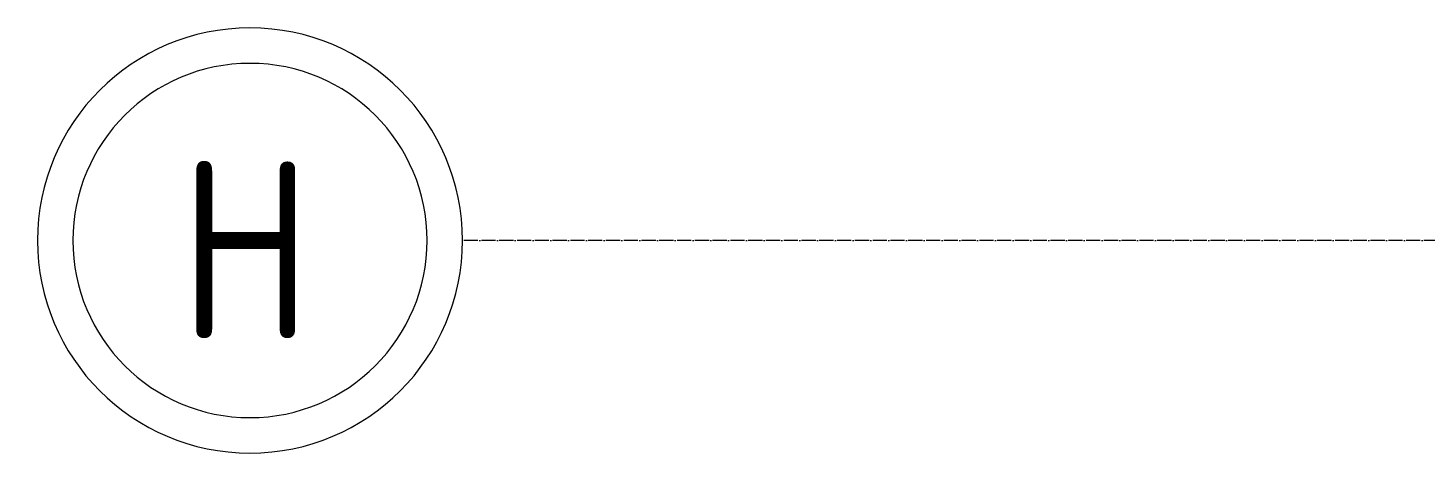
# Model space of a CAD drawing. Header units: millimetres. Extents: x -215207 to 92095, y -30385 to 123050.
# Drawn here: x 13573 to 15545, y 20760 to 21360 of the extents above; entities that cross this region are included whole.
import ezdxf

# ---------------------------------------------------------------- set-up
doc = ezdxf.new("R2010")
doc.units = ezdxf.units.MM
doc.linetypes.add('ADSK_Линия сетки', pattern=[25, 20, -2.5, 0, -2.5])
doc.layers.add('Оси', color=7, linetype='Continuous', lineweight=9)
doc.styles.add('GOST Common', font='GOST_Common.ttf', dxfattribs={"width": 0.9, "height": 250})

# ---------------------------------------------------------------- blocks, each defined once
blk = doc.blocks.new('Ось сетки - Круг_Ø12 мм 2-461932-План подвала _Пищеблок_ - Привязка мокрых точек')
at = {"layer": 'Оси', "lineweight": 20}
for radius, start, end in [(6, 360, 180), (5, 360, 180), (6, 180, 360), (5, 180, 360)]:
    blk.add_arc((0, 0), radius, start, end, dxfattribs=at)

msp = doc.modelspace()

# ---------------------------------------------------------------- linework, layer by layer
at = {"layer": 'Оси', "linetype": 'ADSK_Линия сетки'}
msp.add_line((30346.9, 21060.3), (14186, 21060.3), dxfattribs=at)

# ---------------------------------------------------------------- block references
at = {"layer": 'Оси', "lineweight": 20, "xscale": 49.99999999999998, "yscale": 49.99999999999998, "zscale": 49.99999999999998, "rotation": 90}
msp.add_blockref('Ось сетки - Круг_Ø12 мм 2-461932-План подвала _Пищеблок_ - Привязка мокрых точек', (13886, 21060.3), dxfattribs=at)

# ---------------------------------------------------------------- texts
at = {"layer": 'Оси', "insert": (13784.9, 21172.5), "char_height": 250, "width": 220.063, "attachment_point": 1, "style": 'GOST Common'}
msp.add_mtext('\\fGOST Common|b0|i0|c204|p34|;\\W.9;Н', dxfattribs=at)

doc.saveas('drawing.dxf')
